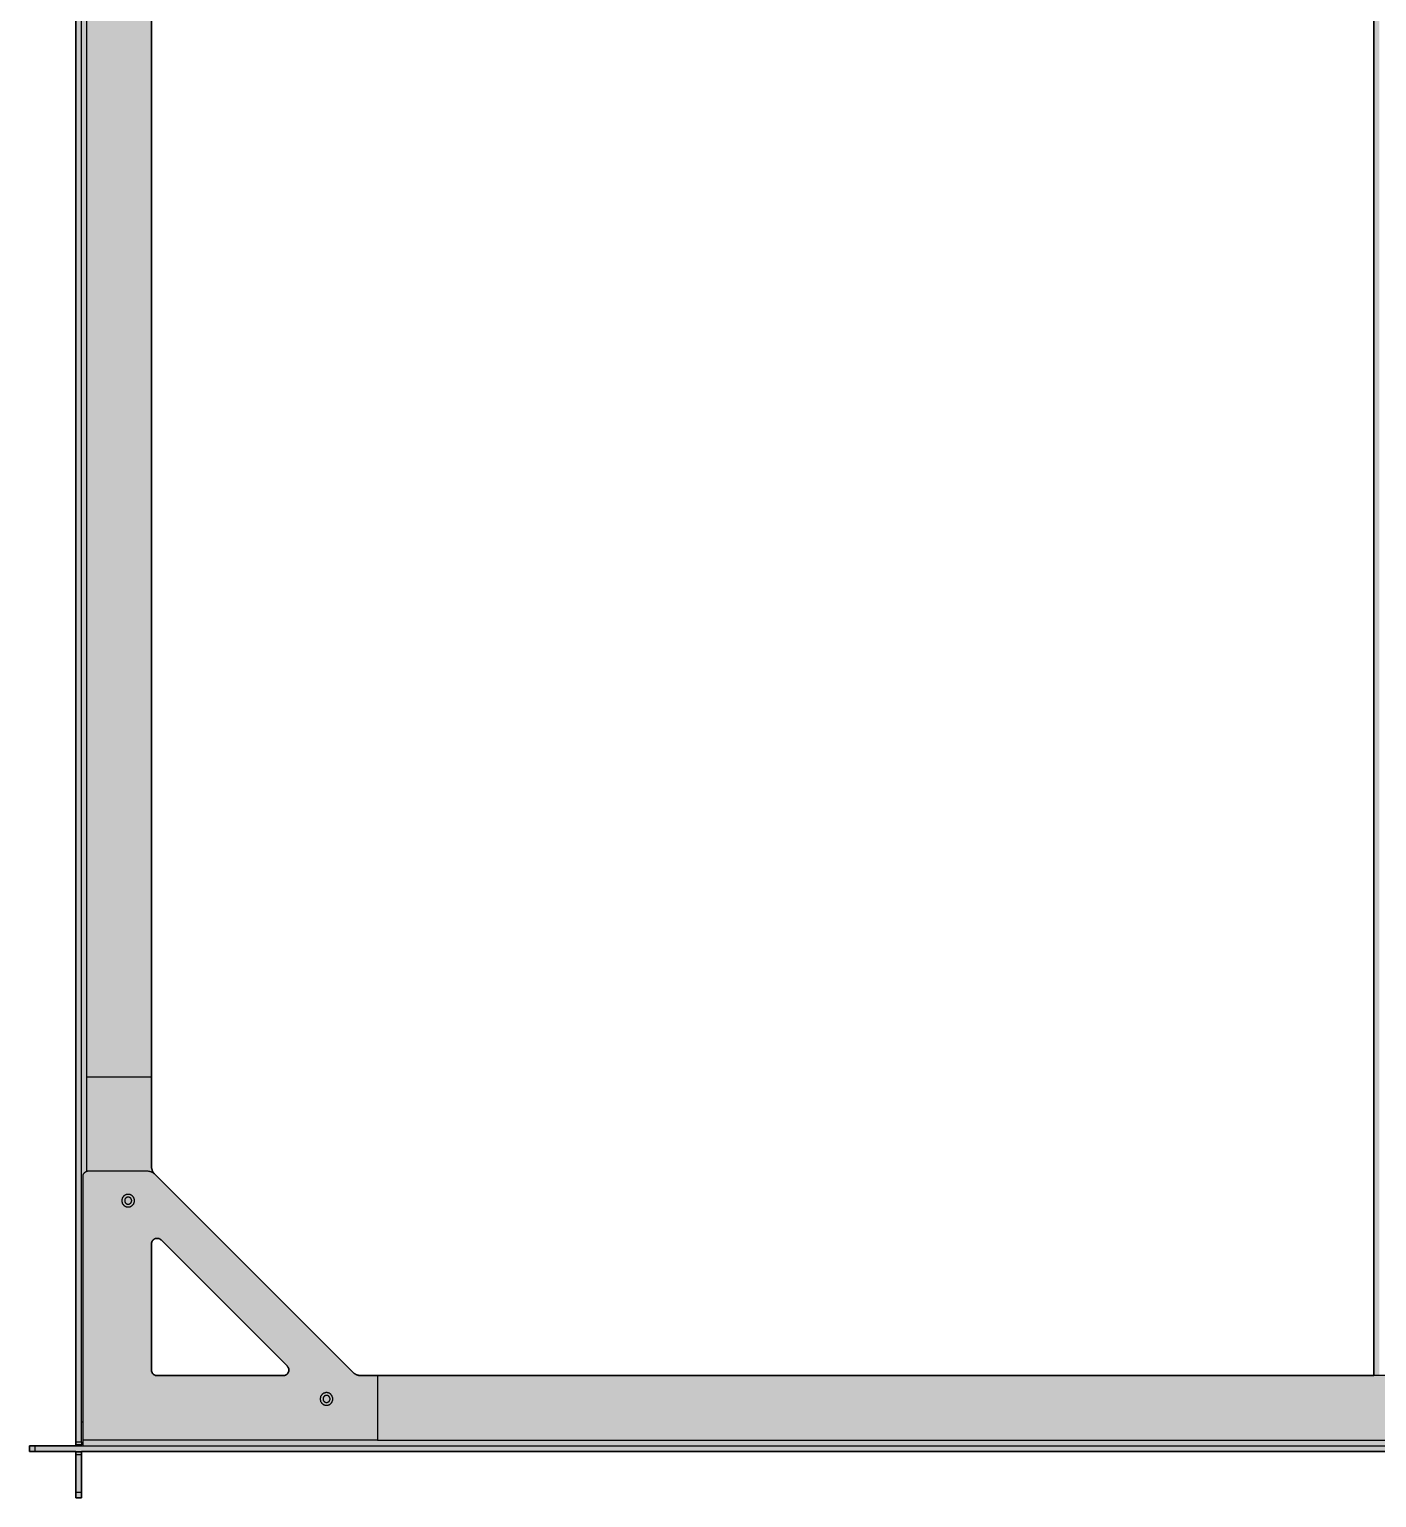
# Model space of a CAD drawing. Header units: millimetres. Extents: x 0 to 5353, y -1608 to 486.
# Drawn here: x 3442 to 4402, y -1608 to -561 of the extents above; entities that cross this region are included whole.
import ezdxf

# ---------------------------------------------------------------- set-up
doc = ezdxf.new("R2010")
doc.units = ezdxf.units.MM
doc.layers.add('Blocks', color=7, linetype='Continuous')
doc.layers.add('Blocks$Fill', color=7, linetype='Continuous', true_color=0xffffff)
doc.layers.add('Blocks$Inner', color=7, linetype='Continuous', lineweight=25, true_color=0x007f00)
doc.layers.add('Blocks$Outline', color=7, linetype='Continuous', lineweight=35, true_color=0xff3f3f)

# ---------------------------------------------------------------- blocks, each defined once
blk = doc.blocks.new('Connect bed 180x200 Top')
at = {"layer": 'Blocks$Fill'}
h = blk.add_hatch(color=256, dxfattribs=at)
h.paths.add_polyline_path([(367.2, -928), (367.2, -954.8), (367.2, -958.8), (363.2, -958.8), (363.2, -954.8), (363.2, -928), (363.2, -926), (363.2, -925.8), (334.2, -925.8), (330.2, -925.8), (330.2, -921.8), (334.2, -921.8), (363.2, -921.8), (363.2, -921.3), (363.2, -921.1), (363.2, -919.1), (363.2, 1095.5), (363.2, 1097.5), (363.2, 1097.7), (363.2, 1098.2), (334.2, 1098.2), (330.2, 1098.2), (330.2, 1102.2), (334, 1102.2), (334.2, 1102.2), (363.2, 1102.2), (363.2, 1102.4), (363.2, 1104.4), (363.2, 1131.2), (363.2, 1135.2), (367.2, 1135.2), (367.2, 1131.2), (367.2, 1104.4), (367.2, 1102.4), (367.2, 1102.2), (1938.1, 1102.2), (2204.6, 1102.2), (2204.6, 1102.4), (2204.6, 1104.4), (2204.6, 1131.2), (2204.6, 1135.2), (2208.6, 1135.2), (2208.6, 1131.2), (2208.6, 1104.4), (2208.6, 1102.4), (2208.6, 1102.2), (2237.6, 1102.2), (2241.6, 1102.2), (2241.6, 1098.2), (2237.6, 1098.2), (2208.6, 1098.2), (2208.6, 1097.7), (2208.6, 1097.5), (2208.6, 1095.5), (2208.6, -919.1), (2208.6, -921.1), (2208.6, -921.3), (2208.6, -921.8), (2237.6, -921.8), (2241.6, -921.8), (2241.6, -925.8), (2237.6, -925.8), (2208.6, -925.8), (2208.6, -926), (2208.6, -928), (2208.6, -954.8), (2208.6, -958.8), (2204.6, -958.8), (2204.6, -954.8), (2204.6, -928), (2204.6, -926), (2204.6, -925.8), (1938.1, -925.8), (367.2, -925.8), (367.2, -926)], flags=0)
h.paths.add_polyline_path([(417.2, 1044.4), (417.2, 1044.2), (417.2, 954.3), (417.2, 954.2), (417.2, 954), (417.2, 953.9), (417.2, 953.8), (417.3, 953.6), (417.3, 953.5), (417.3, 953.3), (417.3, 953.2), (417.4, 953.1), (417.4, 952.9), (417.5, 952.8), (417.5, 952.7), (417.6, 952.6), (417.7, 952.4), (417.7, 952.3), (417.8, 952.2), (417.9, 952.1), (417.9, 952), (418, 951.9), (418.1, 951.8), (418.2, 951.6), (418.3, 951.5), (418.4, 951.4), (418.5, 951.4), (418.6, 951.3), (418.7, 951.2), (418.8, 951.1), (418.9, 951), (419, 950.9), (419.2, 950.9), (419.3, 950.8), (419.4, 950.7), (419.5, 950.7), (419.7, 950.6), (419.8, 950.6), (419.9, 950.5), (420.1, 950.5), (420.2, 950.4), (420.3, 950.4), (420.5, 950.4), (420.6, 950.4), (420.7, 950.3), (420.9, 950.3), (421, 950.3), (421.1, 950.3), (421.3, 950.3), (421.4, 950.3), (421.6, 950.3), (421.7, 950.3), (421.8, 950.4), (422, 950.4), (422.1, 950.4), (422.2, 950.4), (422.4, 950.5), (422.5, 950.5), (422.6, 950.6), (422.8, 950.6), (422.9, 950.7), (423, 950.7), (423.1, 950.8), (423.3, 950.9), (423.4, 951), (423.5, 951), (423.6, 951.1), (423.7, 951.2), (423.8, 951.3), (423.9, 951.4), (424, 951.5), (513.9, 1041.4), (514, 1041.5), (514.1, 1041.6), (514.2, 1041.7), (514.3, 1041.8), (514.4, 1041.9), (514.5, 1042), (514.5, 1042.2), (514.6, 1042.3), (514.7, 1042.4), (514.7, 1042.5), (514.8, 1042.6), (514.8, 1042.8), (514.9, 1042.9), (514.9, 1043), (515, 1043.2), (515, 1043.3), (515, 1043.4), (515.1, 1043.6), (515.1, 1043.7), (515.1, 1043.9), (515.1, 1044), (515.1, 1044.1), (515.1, 1044.3), (515.1, 1044.4), (515.1, 1044.5), (515.1, 1044.7), (515.1, 1044.8), (515, 1045), (515, 1045.1), (515, 1045.2), (514.9, 1045.4), (514.9, 1045.5), (514.9, 1045.6), (514.8, 1045.8), (514.7, 1045.9), (514.7, 1046), (514.6, 1046.1), (514.6, 1046.2), (514.5, 1046.4), (514.4, 1046.5), (514.3, 1046.6), (514.2, 1046.7), (514.2, 1046.8), (514.1, 1046.9), (514, 1047), (513.9, 1047.1), (513.8, 1047.2), (513.7, 1047.3), (513.6, 1047.4), (513.4, 1047.5), (513.3, 1047.5), (513.2, 1047.6), (513.1, 1047.7), (513, 1047.8), (512.9, 1047.8), (512.7, 1047.9), (512.6, 1047.9), (512.5, 1048), (512.3, 1048), (512.2, 1048.1), (512.1, 1048.1), (511.9, 1048.1), (511.8, 1048.2), (511.7, 1048.2), (511.5, 1048.2), (511.4, 1048.2), (511.2, 1048.2), (511.1, 1048.2), (421.2, 1048.2), (421.1, 1048.2), (420.9, 1048.2), (420.8, 1048.2), (420.6, 1048.2), (420.5, 1048.2), (420.4, 1048.1), (420.2, 1048.1), (420.1, 1048.1), (420, 1048), (419.9, 1048), (419.7, 1047.9), (419.6, 1047.9), (419.5, 1047.8), (419.4, 1047.8), (419.2, 1047.7), (419.1, 1047.6), (419, 1047.6), (418.9, 1047.5), (418.8, 1047.4), (418.7, 1047.3), (418.6, 1047.2), (418.5, 1047.1), (418.4, 1047.1), (418.3, 1047), (418.2, 1046.9), (418.1, 1046.7), (418, 1046.6), (417.9, 1046.5), (417.8, 1046.4), (417.8, 1046.3), (417.7, 1046.2), (417.6, 1046.1), (417.6, 1045.9), (417.5, 1045.8), (417.5, 1045.7), (417.4, 1045.6), (417.4, 1045.4), (417.3, 1045.3), (417.3, 1045.2), (417.3, 1045), (417.3, 1044.9), (417.2, 1044.8), (417.2, 1044.6), (417.2, 1044.5)], flags=0)
h.paths.add_polyline_path([(2060.7, 1048.2), (2060.5, 1048.2), (2060.4, 1048.2), (2060.3, 1048.2), (2060.1, 1048.2), (2060, 1048.2), (2059.9, 1048.1), (2059.7, 1048.1), (2059.6, 1048.1), (2059.5, 1048), (2059.3, 1048), (2059.2, 1047.9), (2059.1, 1047.9), (2058.9, 1047.8), (2058.8, 1047.8), (2058.7, 1047.7), (2058.6, 1047.6), (2058.5, 1047.5), (2058.4, 1047.5), (2058.2, 1047.4), (2058.1, 1047.3), (2058, 1047.2), (2057.9, 1047.1), (2057.8, 1047), (2057.7, 1046.9), (2057.6, 1046.8), (2057.6, 1046.7), (2057.5, 1046.6), (2057.4, 1046.5), (2057.3, 1046.4), (2057.2, 1046.2), (2057.2, 1046.1), (2057.1, 1046), (2057, 1045.9), (2057, 1045.8), (2056.9, 1045.6), (2056.9, 1045.5), (2056.9, 1045.4), (2056.8, 1045.2), (2056.8, 1045.1), (2056.8, 1045), (2056.7, 1044.8), (2056.7, 1044.7), (2056.7, 1044.5), (2056.7, 1044.4), (2056.7, 1044.3), (2056.7, 1044.1), (2056.7, 1044), (2056.7, 1043.9), (2056.7, 1043.7), (2056.7, 1043.6), (2056.8, 1043.4), (2056.8, 1043.3), (2056.8, 1043.2), (2056.9, 1043), (2056.9, 1042.9), (2057, 1042.8), (2057, 1042.6), (2057.1, 1042.5), (2057.1, 1042.4), (2057.2, 1042.3), (2057.3, 1042.2), (2057.3, 1042), (2057.4, 1041.9), (2057.5, 1041.8), (2057.6, 1041.7), (2057.7, 1041.6), (2057.8, 1041.5), (2057.9, 1041.4), (2147.8, 951.5), (2147.9, 951.4), (2148, 951.3), (2148.1, 951.2), (2148.2, 951.1), (2148.3, 951), (2148.4, 951), (2148.5, 950.9), (2148.7, 950.8), (2148.8, 950.7), (2148.9, 950.7), (2149, 950.6), (2149.2, 950.6), (2149.3, 950.5), (2149.4, 950.5), (2149.6, 950.4), (2149.7, 950.4), (2149.8, 950.4), (2150, 950.4), (2150.1, 950.3), (2150.2, 950.3), (2150.4, 950.3), (2150.5, 950.3), (2150.7, 950.3), (2150.8, 950.3), (2150.9, 950.3), (2151.1, 950.3), (2151.2, 950.4), (2151.3, 950.4), (2151.5, 950.4), (2151.6, 950.4), (2151.7, 950.5), (2151.9, 950.5), (2152, 950.6), (2152.1, 950.6), (2152.3, 950.7), (2152.4, 950.7), (2152.5, 950.8), (2152.6, 950.9), (2152.7, 950.9), (2152.9, 951), (2153, 951.1), (2153.1, 951.2), (2153.2, 951.3), (2153.3, 951.4), (2153.4, 951.4), (2153.5, 951.5), (2153.6, 951.6), (2153.7, 951.8), (2153.8, 951.9), (2153.9, 952), (2153.9, 952.1), (2154, 952.2), (2154.1, 952.3), (2154.1, 952.4), (2154.2, 952.6), (2154.3, 952.7), (2154.3, 952.8), (2154.4, 952.9), (2154.4, 953.1), (2154.5, 953.2), (2154.5, 953.3), (2154.5, 953.5), (2154.5, 953.6), (2154.6, 953.8), (2154.6, 953.9), (2154.6, 954), (2154.6, 954.2), (2154.6, 954.3), (2154.6, 1044.2), (2154.6, 1044.4), (2154.6, 1044.5), (2154.6, 1044.6), (2154.6, 1044.8), (2154.5, 1044.9), (2154.5, 1045.1), (2154.5, 1045.2), (2154.4, 1045.3), (2154.4, 1045.5), (2154.4, 1045.6), (2154.3, 1045.7), (2154.3, 1045.9), (2154.2, 1046), (2154.1, 1046.1), (2154.1, 1046.2), (2154, 1046.3), (2153.9, 1046.5), (2153.8, 1046.6), (2153.8, 1046.7), (2153.7, 1046.8), (2153.6, 1046.9), (2153.5, 1047), (2153.4, 1047.1), (2153.3, 1047.2), (2153.2, 1047.3), (2153.1, 1047.4), (2153, 1047.5), (2152.8, 1047.5), (2152.7, 1047.6), (2152.6, 1047.7), (2152.5, 1047.8), (2152.4, 1047.8), (2152.2, 1047.9), (2152.1, 1047.9), (2152, 1048), (2151.8, 1048), (2151.7, 1048.1), (2151.6, 1048.1), (2151.4, 1048.1), (2151.3, 1048.2), (2151.2, 1048.2), (2151, 1048.2), (2150.9, 1048.2), (2150.7, 1048.2), (2150.6, 1048.2)], flags=0)
h.paths.add_polyline_path([(2154.6, -867.9), (2154.6, -867.8), (2154.6, -777.9), (2154.6, -777.7), (2154.6, -777.6), (2154.6, -777.4), (2154.6, -777.3), (2154.5, -777.2), (2154.5, -777), (2154.5, -776.9), (2154.5, -776.8), (2154.4, -776.6), (2154.4, -776.5), (2154.3, -776.4), (2154.3, -776.2), (2154.2, -776.1), (2154.1, -776), (2154.1, -775.9), (2154, -775.8), (2153.9, -775.6), (2153.9, -775.5), (2153.8, -775.4), (2153.7, -775.3), (2153.6, -775.2), (2153.5, -775.1), (2153.4, -775), (2153.3, -774.9), (2153.2, -774.8), (2153.1, -774.7), (2153, -774.6), (2152.9, -774.6), (2152.7, -774.5), (2152.6, -774.4), (2152.5, -774.3), (2152.4, -774.3), (2152.3, -774.2), (2152.1, -774.2), (2152, -774.1), (2151.9, -774.1), (2151.7, -774), (2151.6, -774), (2151.5, -774), (2151.3, -773.9), (2151.2, -773.9), (2151.1, -773.9), (2150.9, -773.9), (2150.8, -773.9), (2150.7, -773.9), (2150.5, -773.9), (2150.4, -773.9), (2150.2, -773.9), (2150.1, -773.9), (2150, -773.9), (2149.8, -773.9), (2149.7, -774), (2149.6, -774), (2149.4, -774), (2149.3, -774.1), (2149.2, -774.1), (2149, -774.2), (2148.9, -774.2), (2148.8, -774.3), (2148.7, -774.4), (2148.5, -774.4), (2148.4, -774.5), (2148.3, -774.6), (2148.2, -774.7), (2148.1, -774.8), (2148, -774.8), (2147.9, -774.9), (2147.8, -775), (2057.9, -864.9), (2057.8, -865), (2057.7, -865.2), (2057.6, -865.3), (2057.5, -865.4), (2057.4, -865.5), (2057.3, -865.6), (2057.3, -865.7), (2057.2, -865.8), (2057.1, -866), (2057.1, -866.1), (2057, -866.2), (2057, -866.3), (2056.9, -866.5), (2056.9, -866.6), (2056.8, -866.7), (2056.8, -866.9), (2056.8, -867), (2056.7, -867.1), (2056.7, -867.3), (2056.7, -867.4), (2056.7, -867.5), (2056.7, -867.7), (2056.7, -867.8), (2056.7, -868), (2056.7, -868.1), (2056.7, -868.2), (2056.7, -868.4), (2056.8, -868.5), (2056.8, -868.6), (2056.8, -868.8), (2056.9, -868.9), (2056.9, -869), (2056.9, -869.2), (2057, -869.3), (2057, -869.4), (2057.1, -869.6), (2057.2, -869.7), (2057.2, -869.8), (2057.3, -869.9), (2057.4, -870), (2057.5, -870.2), (2057.6, -870.3), (2057.6, -870.4), (2057.7, -870.5), (2057.8, -870.6), (2057.9, -870.7), (2058, -870.8), (2058.1, -870.9), (2058.2, -870.9), (2058.4, -871), (2058.5, -871.1), (2058.6, -871.2), (2058.7, -871.2), (2058.8, -871.3), (2058.9, -871.4), (2059.1, -871.4), (2059.2, -871.5), (2059.3, -871.5), (2059.5, -871.6), (2059.6, -871.6), (2059.7, -871.7), (2059.9, -871.7), (2060, -871.7), (2060.1, -871.7), (2060.3, -871.8), (2060.4, -871.8), (2060.5, -871.8), (2060.7, -871.8), (2150.6, -871.8), (2150.7, -871.8), (2150.9, -871.8), (2151, -871.8), (2151.2, -871.7), (2151.3, -871.7), (2151.4, -871.7), (2151.6, -871.7), (2151.7, -871.6), (2151.8, -871.6), (2152, -871.5), (2152.1, -871.5), (2152.2, -871.4), (2152.4, -871.4), (2152.5, -871.3), (2152.6, -871.2), (2152.7, -871.2), (2152.8, -871.1), (2153, -871), (2153.1, -870.9), (2153.2, -870.8), (2153.3, -870.7), (2153.4, -870.7), (2153.5, -870.6), (2153.6, -870.5), (2153.7, -870.3), (2153.8, -870.2), (2153.8, -870.1), (2153.9, -870), (2154, -869.9), (2154.1, -869.8), (2154.1, -869.7), (2154.2, -869.5), (2154.3, -869.4), (2154.3, -869.3), (2154.4, -869.1), (2154.4, -869), (2154.4, -868.9), (2154.5, -868.7), (2154.5, -868.6), (2154.5, -868.5), (2154.6, -868.3), (2154.6, -868.2), (2154.6, -868.1)], flags=0)
h.paths.add_polyline_path([(1296.6, -871.8), (1296.6, 1048.2), (1292.6, 1048.2), (1292.6, -871.8)], flags=0)
h.paths.add_polyline_path([(511.1, -871.8), (511.2, -871.8), (511.4, -871.8), (511.5, -871.8), (511.7, -871.7), (511.8, -871.7), (511.9, -871.7), (512.1, -871.7), (512.2, -871.6), (512.3, -871.6), (512.5, -871.5), (512.6, -871.5), (512.7, -871.4), (512.9, -871.4), (513, -871.3), (513.1, -871.2), (513.2, -871.2), (513.3, -871.1), (513.4, -871), (513.6, -870.9), (513.7, -870.9), (513.8, -870.8), (513.9, -870.7), (514, -870.6), (514.1, -870.5), (514.2, -870.4), (514.2, -870.3), (514.3, -870.2), (514.4, -870), (514.5, -869.9), (514.6, -869.8), (514.6, -869.7), (514.7, -869.6), (514.7, -869.4), (514.8, -869.3), (514.9, -869.2), (514.9, -869), (514.9, -868.9), (515, -868.8), (515, -868.6), (515, -868.5), (515.1, -868.4), (515.1, -868.2), (515.1, -868.1), (515.1, -868), (515.1, -867.8), (515.1, -867.7), (515.1, -867.5), (515.1, -867.4), (515.1, -867.3), (515.1, -867.1), (515, -867), (515, -866.9), (515, -866.7), (514.9, -866.6), (514.9, -866.5), (514.8, -866.3), (514.8, -866.2), (514.7, -866.1), (514.7, -866), (514.6, -865.8), (514.5, -865.7), (514.5, -865.6), (514.4, -865.5), (514.3, -865.4), (514.2, -865.3), (514.1, -865.2), (514, -865), (513.9, -864.9), (424, -775), (423.9, -774.9), (423.8, -774.8), (423.7, -774.8), (423.6, -774.7), (423.5, -774.6), (423.4, -774.5), (423.3, -774.4), (423.1, -774.4), (423, -774.3), (422.9, -774.2), (422.8, -774.2), (422.6, -774.1), (422.5, -774.1), (422.4, -774), (422.2, -774), (422.1, -774), (422, -773.9), (421.8, -773.9), (421.7, -773.9), (421.6, -773.9), (421.4, -773.9), (421.3, -773.9), (421.1, -773.9), (421, -773.9), (420.9, -773.9), (420.7, -773.9), (420.6, -773.9), (420.5, -773.9), (420.3, -774), (420.2, -774), (420.1, -774), (419.9, -774.1), (419.8, -774.1), (419.7, -774.2), (419.5, -774.2), (419.4, -774.3), (419.3, -774.3), (419.2, -774.4), (419, -774.5), (418.9, -774.6), (418.8, -774.6), (418.7, -774.7), (418.6, -774.8), (418.5, -774.9), (418.4, -775), (418.3, -775.1), (418.2, -775.2), (418.1, -775.3), (418, -775.4), (417.9, -775.5), (417.9, -775.6), (417.8, -775.8), (417.7, -775.9), (417.7, -776), (417.6, -776.1), (417.5, -776.2), (417.5, -776.4), (417.4, -776.5), (417.4, -776.6), (417.3, -776.8), (417.3, -776.9), (417.3, -777), (417.3, -777.2), (417.2, -777.3), (417.2, -777.4), (417.2, -777.6), (417.2, -777.7), (417.2, -777.9), (417.2, -867.8), (417.2, -867.9), (417.2, -868), (417.2, -868.2), (417.2, -868.3), (417.3, -868.5), (417.3, -868.6), (417.3, -868.7), (417.3, -868.9), (417.4, -869), (417.4, -869.1), (417.5, -869.2), (417.5, -869.4), (417.6, -869.5), (417.6, -869.6), (417.7, -869.7), (417.8, -869.9), (417.8, -870), (417.9, -870.1), (418, -870.2), (418.1, -870.3), (418.2, -870.4), (418.3, -870.5), (418.4, -870.6), (418.5, -870.7), (418.6, -870.8), (418.7, -870.9), (418.8, -871), (418.9, -871), (419, -871.1), (419.1, -871.2), (419.2, -871.3), (419.4, -871.3), (419.5, -871.4), (419.6, -871.4), (419.7, -871.5), (419.9, -871.5), (420, -871.6), (420.1, -871.6), (420.2, -871.7), (420.4, -871.7), (420.5, -871.7), (420.6, -871.7), (420.8, -871.8), (420.9, -871.8), (421.1, -871.8), (421.2, -871.8)], flags=0)
h.paths.add_polyline_path([(1300.6, -871.8), (1938.1, -871.8), (1993.6, -871.8), (2005.3, -871.8), (2005.6, -871.8), (2005.8, -871.8), (2006.1, -871.7), (2006.4, -871.7), (2006.6, -871.7), (2006.9, -871.6), (2007.2, -871.5), (2007.4, -871.5), (2007.7, -871.4), (2008, -871.3), (2008.2, -871.2), (2008.5, -871.1), (2008.7, -871), (2009, -870.9), (2009.2, -870.7), (2009.4, -870.6), (2009.7, -870.5), (2009.9, -870.3), (2010.1, -870.2), (2010.3, -870), (2010.5, -869.8), (2010.8, -869.6), (2010.9, -869.4), (2152.3, -728.1), (2152.5, -727.9), (2152.6, -727.7), (2152.8, -727.5), (2153, -727.3), (2153.1, -727.1), (2153.3, -726.9), (2153.4, -726.6), (2153.6, -726.4), (2153.7, -726.1), (2153.8, -725.9), (2153.9, -725.7), (2154, -725.4), (2154.1, -725.1), (2154.2, -724.9), (2154.3, -724.6), (2154.4, -724.4), (2154.4, -724.1), (2154.5, -723.8), (2154.5, -723.6), (2154.6, -723.3), (2154.6, -723), (2154.6, -722.7), (2154.6, -722.5), (2154.6, -658.8), (2154.6, 835.2), (2154.6, 898.9), (2154.6, 899.2), (2154.6, 899.5), (2154.6, 899.7), (2154.5, 900), (2154.5, 900.3), (2154.4, 900.5), (2154.4, 900.8), (2154.3, 901.1), (2154.2, 901.3), (2154.1, 901.6), (2154, 901.8), (2153.9, 902.1), (2153.8, 902.3), (2153.7, 902.6), (2153.6, 902.8), (2153.4, 903.1), (2153.3, 903.3), (2153.1, 903.5), (2153, 903.7), (2152.8, 904), (2152.6, 904.2), (2152.5, 904.4), (2152.3, 904.6), (2010.9, 1045.9), (2010.8, 1046.1), (2010.5, 1046.3), (2010.3, 1046.4), (2010.1, 1046.6), (2009.9, 1046.8), (2009.7, 1046.9), (2009.4, 1047.1), (2009.2, 1047.2), (2009, 1047.3), (2008.7, 1047.4), (2008.5, 1047.6), (2008.2, 1047.7), (2008, 1047.8), (2007.7, 1047.8), (2007.4, 1047.9), (2007.2, 1048), (2006.9, 1048.1), (2006.6, 1048.1), (2006.4, 1048.1), (2006.1, 1048.2), (2005.8, 1048.2), (2005.6, 1048.2), (2005.3, 1048.2), (1993.6, 1048.2), (1938.1, 1048.2), (1300.6, 1048.2)], flags=0)
h.paths.add_polyline_path([(578.2, -871.8), (1288.6, -871.8), (1288.6, 1048.2), (578.2, 1048.2), (566.5, 1048.2), (566.2, 1048.2), (566, 1048.2), (565.7, 1048.2), (565.4, 1048.1), (565.1, 1048.1), (564.9, 1048.1), (564.6, 1048), (564.3, 1047.9), (564.1, 1047.8), (563.8, 1047.8), (563.6, 1047.7), (563.3, 1047.6), (563.1, 1047.4), (562.8, 1047.3), (562.6, 1047.2), (562.3, 1047.1), (562.1, 1046.9), (561.9, 1046.8), (561.7, 1046.6), (561.5, 1046.4), (561.2, 1046.3), (561, 1046.1), (560.8, 1045.9), (419.6, 904.6), (419.4, 904.4), (419.2, 904.2), (419, 904), (418.8, 903.7), (418.7, 903.5), (418.5, 903.3), (418.4, 903.1), (418.2, 902.8), (418.1, 902.6), (418, 902.3), (417.9, 902.1), (417.8, 901.8), (417.7, 901.6), (417.6, 901.3), (417.5, 901.1), (417.4, 900.8), (417.4, 900.5), (417.3, 900.3), (417.3, 900), (417.3, 899.7), (417.2, 899.5), (417.2, 899.2), (417.2, 898.9), (417.2, 835.2), (417.2, -658.8), (417.2, -722.5), (417.2, -722.7), (417.2, -723), (417.3, -723.3), (417.3, -723.6), (417.3, -723.8), (417.4, -724.1), (417.4, -724.4), (417.5, -724.6), (417.6, -724.9), (417.7, -725.1), (417.8, -725.4), (417.9, -725.7), (418, -725.9), (418.1, -726.1), (418.2, -726.4), (418.4, -726.6), (418.5, -726.9), (418.7, -727.1), (418.8, -727.3), (419, -727.5), (419.2, -727.7), (419.4, -727.9), (419.6, -728.1), (560.8, -869.4), (561, -869.6), (561.2, -869.8), (561.5, -870), (561.7, -870.2), (561.9, -870.3), (562.1, -870.5), (562.3, -870.6), (562.6, -870.7), (562.8, -870.9), (563.1, -871), (563.3, -871.1), (563.6, -871.2), (563.8, -871.3), (564.1, -871.4), (564.3, -871.5), (564.6, -871.5), (564.9, -871.6), (565.1, -871.7), (565.4, -871.7), (565.7, -871.7), (566, -871.8), (566.2, -871.8), (566.5, -871.8)], flags=0)
at = {"layer": 'Blocks$Inner'}
for p, q in [((1288.6, 1048.2), (1288.6, -871.8)), ((371.2, -726), (371.2, 902.4)), ((1938.1, -871.8), (578.2, -871.8)), ((367.2, -904.8), (368.4, -904.8)), ((363.2, -921.3), (363.2, -921.8)), ((367.2, -921.8), (367.2, -921.3)), ((368.4, -921.8), (368.4, -917.8)), ((578.2, -917.8), (1938.1, -917.8)), ((334.2, -921.8), (1938.1, -921.8)), ((334.2, -925.8), (1938.1, -925.8))]:
    blk.add_line(p, q, dxfattribs=at)
for points in [[(363.2, 1097.7), (363.2, 1097.5), (363.2, 1095.5), (363.2, -919.1), (363.2, -921.1)], [(363.2, -919.1), (367.2, -919.1), (367.2, 1095.5)], [(417.2, 835.2), (417.2, -658.8)], [(371.2, -658.8), (417.2, -658.8), (417.2, -722.5), (417.2, -722.7), (417.2, -723), (417.3, -723.3), (417.3, -723.6), (417.3, -723.8), (417.4, -724.1), (417.4, -724.4), (417.5, -724.6), (417.6, -724.9), (417.7, -725.1), (417.8, -725.4), (417.9, -725.7), (418, -725.9), (418.1, -726.1), (418.2, -726.4), (418.4, -726.6), (418.5, -726.9), (418.7, -727.1), (418.8, -727.3), (419, -727.5), (419.2, -727.7), (419.4, -727.9), (419.6, -728.1)], [(420.9, -773.9), (420.8, -773.9), (420.6, -773.9), (420.5, -773.9), (420.4, -774), (420.2, -774), (420.1, -774), (420, -774.1), (419.8, -774.1), (419.7, -774.2), (419.6, -774.2), (419.5, -774.3), (419.3, -774.3), (419.2, -774.4), (419.1, -774.5), (419, -774.6), (418.9, -774.6), (418.7, -774.7), (418.6, -774.8), (418.5, -774.9), (418.4, -775), (418.3, -775.1), (418.2, -775.2), (418.2, -775.3), (418.1, -775.4), (418, -775.5), (417.9, -775.6), (417.8, -775.7), (417.8, -775.9), (417.7, -776), (417.6, -776.1), (417.6, -776.2), (417.5, -776.4), (417.5, -776.5), (417.4, -776.6), (417.4, -776.8), (417.3, -776.9), (417.3, -777), (417.3, -777.2), (417.3, -777.3), (417.2, -777.4), (417.2, -777.6), (417.2, -777.7), (417.2, -777.9), (417.2, -867.8), (417.2, -867.9), (417.2, -868.1), (417.2, -868.2), (417.3, -868.3), (417.3, -868.5), (417.3, -868.6), (417.3, -868.7), (417.4, -868.9), (417.4, -869), (417.5, -869.1), (417.5, -869.3), (417.6, -869.4), (417.6, -869.5), (417.7, -869.6), (417.7, -869.8), (417.8, -869.9), (417.9, -870), (418, -870.1), (418, -870.2), (418.1, -870.3), (418.2, -870.4), (418.3, -870.5), (418.4, -870.6), (418.5, -870.7), (418.6, -870.8), (418.7, -870.9), (418.8, -871), (418.9, -871.1), (419.1, -871.1), (419.2, -871.2), (419.3, -871.3), (419.4, -871.3), (419.5, -871.4), (419.7, -871.5), (419.8, -871.5), (419.9, -871.6), (420.1, -871.6), (420.2, -871.6), (420.3, -871.7), (420.5, -871.7), (420.6, -871.7), (420.7, -871.7), (420.9, -871.8)], [(367.2, -919.1), (367.2, -921.1), (363.2, -921.1), (363.2, -921.3), (367.2, -921.3), (367.2, -921.1)], [(363.2, -925.8), (363.2, -926), (367.2, -926), (367.2, -925.8)], [(363.2, -926), (363.2, -928), (367.2, -928), (367.2, -926)], [(363.2, -954.8), (363.2, -958.8), (367.2, -958.8), (367.2, -954.8), (367.2, -928)], [(363.2, -928), (363.2, -954.8), (367.2, -954.8)]]:
    blk.add_lwpolyline(points, dxfattribs=at)
for points in [[(578.2, -917.8), (368.4, -917.8), (368.4, -729.8), (368.4, -729.6), (368.4, -729.5), (368.4, -729.4), (368.4, -729.2), (368.5, -729.1), (368.5, -729), (368.5, -728.8), (368.5, -728.7), (368.6, -728.6), (368.6, -728.4), (368.7, -728.3), (368.7, -728.2), (368.8, -728.1), (368.8, -727.9), (368.9, -727.8), (369, -727.7), (369, -727.6), (369.1, -727.5), (369.2, -727.4), (369.3, -727.3), (369.4, -727.1), (369.5, -727), (369.6, -726.9), (369.7, -726.9), (369.8, -726.8), (369.9, -726.7), (370, -726.6), (370.1, -726.5), (370.2, -726.4), (370.3, -726.4), (370.4, -726.3), (370.6, -726.2), (370.7, -726.2), (370.8, -726.1), (370.9, -726.1), (371.1, -726), (371.2, -726), (371.3, -725.9), (371.4, -725.9), (371.6, -725.9), (371.7, -725.8), (371.8, -725.8), (372, -725.8), (372.1, -725.8), (372.3, -725.8), (372.4, -725.8), (413.9, -725.8), (414.2, -725.8), (414.4, -725.8), (414.7, -725.8), (415, -725.9), (415.2, -725.9), (415.5, -725.9), (415.8, -726), (416, -726.1), (416.3, -726.2), (416.6, -726.2), (416.8, -726.3), (417.1, -726.4), (417.3, -726.6), (417.6, -726.7), (417.8, -726.8), (418, -726.9), (418.3, -727.1), (418.5, -727.2), (418.7, -727.4), (418.9, -727.6), (419.1, -727.7), (419.3, -727.9), (419.5, -728.1), (560.8, -869.4), (561, -869.6), (561.2, -869.8), (561.5, -870), (561.7, -870.2), (561.9, -870.3), (562.1, -870.5), (562.3, -870.6), (562.6, -870.7), (562.8, -870.9), (563.1, -871), (563.3, -871.1), (563.6, -871.2), (563.8, -871.3), (564.1, -871.4), (564.3, -871.5), (564.6, -871.5), (564.9, -871.6), (565.1, -871.7), (565.4, -871.7), (565.7, -871.7), (566, -871.8), (566.2, -871.8), (566.5, -871.8), (578.2, -871.8)], [(405, -746.8), (405, -746.7), (405, -746.5), (405, -746.4), (405, -746.2), (405, -746.1), (404.9, -745.9), (404.9, -745.8), (404.8, -745.6), (404.8, -745.5), (404.7, -745.3), (404.7, -745.2), (404.6, -745), (404.5, -744.9), (404.5, -744.8), (404.4, -744.6), (404.3, -744.5), (404.2, -744.4), (404.1, -744.3), (404, -744.1), (403.9, -744), (403.8, -743.9), (403.7, -743.8), (403.6, -743.7), (403.5, -743.6), (403.4, -743.5), (403.2, -743.4), (403.1, -743.3), (403, -743.2), (402.8, -743.1), (402.7, -743.1), (402.6, -743), (402.4, -742.9), (402.3, -742.8), (402.1, -742.8), (402, -742.7), (401.8, -742.7), (401.7, -742.6), (401.5, -742.6), (401.4, -742.6), (401.2, -742.6), (401.1, -742.5), (400.9, -742.5), (400.8, -742.5), (400.6, -742.5), (400.5, -742.5), (400.3, -742.5), (400.2, -742.5), (400, -742.5), (399.9, -742.6), (399.7, -742.6), (399.5, -742.6), (399.4, -742.6), (399.2, -742.7), (399.1, -742.7), (399, -742.8), (398.8, -742.8), (398.7, -742.9), (398.5, -743), (398.4, -743.1), (398.3, -743.1), (398.1, -743.2), (398, -743.3), (397.9, -743.4), (397.7, -743.5), (397.6, -743.6), (397.5, -743.7), (397.4, -743.8), (397.3, -743.9), (397.2, -744), (397.1, -744.1), (397, -744.3), (396.9, -744.4), (396.8, -744.5), (396.7, -744.6), (396.6, -744.8), (396.6, -744.9), (396.5, -745), (396.4, -745.2), (396.4, -745.3), (396.3, -745.5), (396.3, -745.6), (396.2, -745.8), (396.2, -745.9), (396.1, -746.1), (396.1, -746.2), (396.1, -746.4), (396.1, -746.5), (396.1, -746.7), (396.1, -746.8), (396, -747), (396.1, -747.2), (396.1, -747.3), (396.1, -747.5), (396.1, -747.6), (396.1, -747.8), (396.1, -747.9), (396.2, -748.1), (396.2, -748.2), (396.3, -748.4), (396.3, -748.5), (396.4, -748.7), (396.4, -748.8), (396.5, -749), (396.6, -749.1), (396.6, -749.2), (396.7, -749.4), (396.8, -749.5), (396.9, -749.6), (397, -749.7), (397.1, -749.9), (397.2, -750), (397.3, -750.1), (397.4, -750.2), (397.5, -750.3), (397.6, -750.4), (397.7, -750.5), (397.9, -750.6), (398, -750.7), (398.1, -750.8), (398.3, -750.9), (398.4, -750.9), (398.5, -751), (398.7, -751.1), (398.8, -751.1), (399, -751.2), (399.1, -751.3), (399.2, -751.3), (399.4, -751.3), (399.5, -751.4), (399.7, -751.4), (399.9, -751.4), (400, -751.5), (400.2, -751.5), (400.3, -751.5), (400.5, -751.5), (400.6, -751.5), (400.8, -751.5), (400.9, -751.5), (401.1, -751.5), (401.2, -751.4), (401.4, -751.4), (401.5, -751.4), (401.7, -751.3), (401.8, -751.3), (402, -751.3), (402.1, -751.2), (402.3, -751.1), (402.4, -751.1), (402.6, -751), (402.7, -750.9), (402.8, -750.9), (403, -750.8), (403.1, -750.7), (403.2, -750.6), (403.4, -750.5), (403.5, -750.4), (403.6, -750.3), (403.7, -750.2), (403.8, -750.1), (403.9, -750), (404, -749.9), (404.1, -749.7), (404.2, -749.6), (404.3, -749.5), (404.4, -749.4), (404.5, -749.2), (404.5, -749.1), (404.6, -749), (404.7, -748.8), (404.7, -748.7), (404.8, -748.5), (404.8, -748.4), (404.9, -748.2), (404.9, -748.1), (405, -747.9), (405, -747.8), (405, -747.6), (405, -747.5), (405, -747.3), (405, -747.2), (405, -747)], [(400.7, -749.5), (400.7, -749.5), (400.8, -749.5), (400.9, -749.5), (401, -749.5), (401.1, -749.4), (401.2, -749.4), (401.3, -749.4), (401.3, -749.4), (401.4, -749.4), (401.5, -749.3), (401.6, -749.3), (401.7, -749.3), (401.7, -749.2), (401.8, -749.2), (401.9, -749.1), (402, -749.1), (402, -749), (402.1, -749), (402.2, -748.9), (402.2, -748.9), (402.3, -748.8), (402.4, -748.8), (402.4, -748.7), (402.5, -748.6), (402.5, -748.6), (402.6, -748.5), (402.6, -748.4), (402.7, -748.3), (402.7, -748.3), (402.8, -748.2), (402.8, -748.1), (402.8, -748), (402.9, -748), (402.9, -747.9), (402.9, -747.8), (403, -747.7), (403, -747.6), (403, -747.6), (403, -747.5), (403, -747.4), (403.1, -747.3), (403.1, -747.2), (403.1, -747.1), (403.1, -747), (403.1, -747), (403.1, -746.9), (403.1, -746.8), (403.1, -746.7), (403, -746.6), (403, -746.5), (403, -746.4), (403, -746.4), (403, -746.3), (402.9, -746.2), (402.9, -746.1), (402.9, -746), (402.8, -746), (402.8, -745.9), (402.8, -745.8), (402.7, -745.7), (402.7, -745.7), (402.6, -745.6), (402.6, -745.5), (402.5, -745.4), (402.5, -745.4), (402.4, -745.3), (402.4, -745.2), (402.3, -745.2), (402.2, -745.1), (402.2, -745.1), (402.1, -745), (402, -745), (402, -744.9), (401.9, -744.9), (401.8, -744.8), (401.7, -744.8), (401.7, -744.7), (401.6, -744.7), (401.5, -744.7), (401.4, -744.6), (401.3, -744.6), (401.3, -744.6), (401.2, -744.6), (401.1, -744.6), (401, -744.5), (400.9, -744.5), (400.8, -744.5), (400.7, -744.5), (400.7, -744.5), (400.6, -744.5), (400.5, -744.5), (400.4, -744.5), (400.3, -744.5), (400.2, -744.5), (400.1, -744.5), (400.1, -744.6), (400, -744.6), (399.9, -744.6), (399.8, -744.6), (399.7, -744.6), (399.6, -744.7), (399.6, -744.7), (399.5, -744.7), (399.4, -744.8), (399.3, -744.8), (399.3, -744.9), (399.2, -744.9), (399.1, -745), (399.1, -745), (399, -745.1), (398.9, -745.1), (398.9, -745.2), (398.8, -745.2), (398.7, -745.3), (398.7, -745.4), (398.6, -745.4), (398.6, -745.5), (398.5, -745.6), (398.5, -745.7), (398.4, -745.7), (398.4, -745.8), (398.3, -745.9), (398.3, -746), (398.3, -746), (398.2, -746.1), (398.2, -746.2), (398.2, -746.3), (398.2, -746.4), (398.1, -746.4), (398.1, -746.5), (398.1, -746.6), (398.1, -746.7), (398.1, -746.8), (398.1, -746.9), (398.1, -747), (398.1, -747), (398.1, -747.1), (398.1, -747.2), (398.1, -747.3), (398.1, -747.4), (398.1, -747.5), (398.1, -747.6), (398.2, -747.6), (398.2, -747.7), (398.2, -747.8), (398.2, -747.9), (398.3, -748), (398.3, -748), (398.3, -748.1), (398.4, -748.2), (398.4, -748.3), (398.5, -748.3), (398.5, -748.4), (398.6, -748.5), (398.6, -748.6), (398.7, -748.6), (398.7, -748.7), (398.8, -748.8), (398.9, -748.8), (398.9, -748.9), (399, -748.9), (399.1, -749), (399.1, -749), (399.2, -749.1), (399.3, -749.1), (399.3, -749.2), (399.4, -749.2), (399.5, -749.3), (399.6, -749.3), (399.6, -749.3), (399.7, -749.4), (399.8, -749.4), (399.9, -749.4), (400, -749.4), (400.1, -749.4), (400.1, -749.5), (400.2, -749.5), (400.3, -749.5), (400.4, -749.5), (400.5, -749.5), (400.6, -749.5)], [(511.1, -871.8), (511.2, -871.8), (511.4, -871.8), (511.5, -871.8), (511.7, -871.7), (511.8, -871.7), (511.9, -871.7), (512.1, -871.7), (512.2, -871.6), (512.3, -871.6), (512.5, -871.5), (512.6, -871.5), (512.7, -871.4), (512.9, -871.4), (513, -871.3), (513.1, -871.2), (513.2, -871.2), (513.3, -871.1), (513.4, -871), (513.6, -870.9), (513.7, -870.9), (513.8, -870.8), (513.9, -870.7), (514, -870.6), (514.1, -870.5), (514.2, -870.4), (514.2, -870.3), (514.3, -870.2), (514.4, -870), (514.5, -869.9), (514.6, -869.8), (514.6, -869.7), (514.7, -869.6), (514.7, -869.4), (514.8, -869.3), (514.9, -869.2), (514.9, -869), (514.9, -868.9), (515, -868.8), (515, -868.6), (515, -868.5), (515.1, -868.4), (515.1, -868.2), (515.1, -868.1), (515.1, -868), (515.1, -867.8), (515.1, -867.7), (515.1, -867.5), (515.1, -867.4), (515.1, -867.3), (515.1, -867.1), (515, -867), (515, -866.9), (515, -866.7), (514.9, -866.6), (514.9, -866.5), (514.8, -866.3), (514.8, -866.2), (514.7, -866.1), (514.7, -866), (514.6, -865.8), (514.5, -865.7), (514.5, -865.6), (514.4, -865.5), (514.3, -865.4), (514.2, -865.3), (514.1, -865.2), (514, -865), (513.9, -864.9), (424, -775), (423.9, -774.9), (423.8, -774.8), (423.7, -774.8), (423.6, -774.7), (423.5, -774.6), (423.4, -774.5), (423.3, -774.4), (423.1, -774.4), (423, -774.3), (422.9, -774.2), (422.8, -774.2), (422.6, -774.1), (422.5, -774.1), (422.4, -774), (422.2, -774), (422.1, -774), (422, -773.9), (421.8, -773.9), (421.7, -773.9), (421.6, -773.9), (421.4, -773.9), (421.3, -773.9), (421.1, -773.9), (421, -773.9), (420.9, -773.9), (420.7, -773.9), (420.6, -773.9), (420.5, -773.9), (420.3, -774), (420.2, -774), (420.1, -774), (419.9, -774.1), (419.8, -774.1), (419.7, -774.2), (419.5, -774.2), (419.4, -774.3), (419.3, -774.3), (419.2, -774.4), (419, -774.5), (418.9, -774.6), (418.8, -774.6), (418.7, -774.7), (418.6, -774.8), (418.5, -774.9), (418.4, -775), (418.3, -775.1), (418.2, -775.2), (418.1, -775.3), (418, -775.4), (417.9, -775.5), (417.9, -775.6), (417.8, -775.8), (417.7, -775.9), (417.7, -776), (417.6, -776.1), (417.5, -776.2), (417.5, -776.4), (417.4, -776.5), (417.4, -776.6), (417.3, -776.8), (417.3, -776.9), (417.3, -777), (417.3, -777.2), (417.2, -777.3), (417.2, -777.4), (417.2, -777.6), (417.2, -777.7), (417.2, -777.9), (417.2, -867.8), (417.2, -867.9), (417.2, -868), (417.2, -868.2), (417.2, -868.3), (417.3, -868.5), (417.3, -868.6), (417.3, -868.7), (417.3, -868.9), (417.4, -869), (417.4, -869.1), (417.5, -869.2), (417.5, -869.4), (417.6, -869.5), (417.6, -869.6), (417.7, -869.7), (417.8, -869.9), (417.8, -870), (417.9, -870.1), (418, -870.2), (418.1, -870.3), (418.2, -870.4), (418.3, -870.5), (418.4, -870.6), (418.5, -870.7), (418.6, -870.8), (418.7, -870.9), (418.8, -871), (418.9, -871), (419, -871.1), (419.1, -871.2), (419.2, -871.3), (419.4, -871.3), (419.5, -871.4), (419.6, -871.4), (419.7, -871.5), (419.9, -871.5), (420, -871.6), (420.1, -871.6), (420.2, -871.7), (420.4, -871.7), (420.5, -871.7), (420.6, -871.7), (420.8, -871.8), (420.9, -871.8), (421.1, -871.8), (421.2, -871.8)], [(546.5, -888.3), (546.5, -888.1), (546.4, -888), (546.4, -887.8), (546.4, -887.6), (546.4, -887.5), (546.3, -887.3), (546.3, -887.2), (546.3, -887), (546.2, -886.9), (546.1, -886.8), (546.1, -886.6), (546, -886.5), (546, -886.3), (545.9, -886.2), (545.8, -886.1), (545.7, -885.9), (545.6, -885.8), (545.5, -885.7), (545.4, -885.6), (545.3, -885.4), (545.2, -885.3), (545.1, -885.2), (545, -885.1), (544.9, -885), (544.8, -884.9), (544.7, -884.8), (544.5, -884.7), (544.4, -884.6), (544.3, -884.6), (544.1, -884.5), (544, -884.4), (543.9, -884.3), (543.7, -884.3), (543.6, -884.2), (543.4, -884.2), (543.3, -884.1), (543.1, -884.1), (543, -884), (542.8, -884), (542.7, -884), (542.5, -884), (542.4, -883.9), (542.2, -883.9), (542, -883.9), (541.9, -883.9), (541.7, -883.9), (541.6, -883.9), (541.4, -884), (541.3, -884), (541.1, -884), (541, -884), (540.8, -884.1), (540.7, -884.1), (540.5, -884.2), (540.4, -884.2), (540.2, -884.3), (540.1, -884.3), (539.9, -884.4), (539.8, -884.5), (539.7, -884.6), (539.5, -884.6), (539.4, -884.7), (539.3, -884.8), (539.2, -884.9), (539, -885), (538.9, -885.1), (538.8, -885.2), (538.7, -885.3), (538.6, -885.4), (538.5, -885.6), (538.4, -885.7), (538.3, -885.8), (538.2, -885.9), (538.1, -886.1), (538.1, -886.2), (538, -886.3), (537.9, -886.5), (537.8, -886.6), (537.8, -886.8), (537.7, -886.9), (537.7, -887), (537.6, -887.2), (537.6, -887.3), (537.6, -887.5), (537.5, -887.6), (537.5, -887.8), (537.5, -888), (537.5, -888.1), (537.5, -888.3), (537.5, -888.4), (537.5, -888.6), (537.5, -888.7), (537.5, -888.9), (537.5, -889), (537.5, -889.2), (537.6, -889.3), (537.6, -889.5), (537.6, -889.6), (537.7, -889.8), (537.7, -889.9), (537.8, -890.1), (537.8, -890.2), (537.9, -890.4), (538, -890.5), (538.1, -890.6), (538.1, -890.8), (538.2, -890.9), (538.3, -891), (538.4, -891.2), (538.5, -891.3), (538.6, -891.4), (538.7, -891.5), (538.8, -891.6), (538.9, -891.7), (539, -891.8), (539.2, -891.9), (539.3, -892), (539.4, -892.1), (539.5, -892.2), (539.7, -892.3), (539.8, -892.4), (539.9, -892.4), (540.1, -892.5), (540.2, -892.6), (540.4, -892.6), (540.5, -892.7), (540.7, -892.7), (540.8, -892.8), (541, -892.8), (541.1, -892.8), (541.3, -892.9), (541.4, -892.9), (541.6, -892.9), (541.7, -892.9), (541.9, -892.9), (542, -892.9), (542.2, -892.9), (542.4, -892.9), (542.5, -892.9), (542.7, -892.9), (542.8, -892.8), (543, -892.8), (543.1, -892.8), (543.3, -892.7), (543.4, -892.7), (543.6, -892.6), (543.7, -892.6), (543.9, -892.5), (544, -892.4), (544.1, -892.4), (544.3, -892.3), (544.4, -892.2), (544.5, -892.1), (544.7, -892), (544.8, -891.9), (544.9, -891.8), (545, -891.7), (545.1, -891.6), (545.2, -891.5), (545.3, -891.4), (545.4, -891.3), (545.5, -891.2), (545.6, -891), (545.7, -890.9), (545.8, -890.8), (545.9, -890.6), (546, -890.5), (546, -890.4), (546.1, -890.2), (546.1, -890.1), (546.2, -889.9), (546.3, -889.8), (546.3, -889.6), (546.3, -889.5), (546.4, -889.3), (546.4, -889.2), (546.4, -889), (546.4, -888.9), (546.5, -888.7), (546.5, -888.6), (546.5, -888.4)], [(542.1, -890.9), (542.2, -890.9), (542.3, -890.9), (542.3, -890.9), (542.4, -890.9), (542.5, -890.9), (542.6, -890.8), (542.7, -890.8), (542.8, -890.8), (542.8, -890.8), (542.9, -890.7), (543, -890.7), (543.1, -890.7), (543.2, -890.6), (543.2, -890.6), (543.3, -890.5), (543.4, -890.5), (543.5, -890.5), (543.5, -890.4), (543.6, -890.3), (543.7, -890.3), (543.7, -890.2), (543.8, -890.2), (543.8, -890.1), (543.9, -890), (544, -890), (544, -889.9), (544.1, -889.8), (544.1, -889.8), (544.1, -889.7), (544.2, -889.6), (544.2, -889.5), (544.3, -889.5), (544.3, -889.4), (544.3, -889.3), (544.4, -889.2), (544.4, -889.1), (544.4, -889.1), (544.4, -889), (544.5, -888.9), (544.5, -888.8), (544.5, -888.7), (544.5, -888.6), (544.5, -888.6), (544.5, -888.5), (544.5, -888.4), (544.5, -888.3), (544.5, -888.2), (544.5, -888.1), (544.5, -888), (544.5, -887.9), (544.4, -887.9), (544.4, -887.8), (544.4, -887.7), (544.4, -887.6), (544.3, -887.5), (544.3, -887.5), (544.3, -887.4), (544.2, -887.3), (544.2, -887.2), (544.1, -887.1), (544.1, -887.1), (544.1, -887), (544, -886.9), (544, -886.9), (543.9, -886.8), (543.8, -886.7), (543.8, -886.7), (543.7, -886.6), (543.7, -886.6), (543.6, -886.5), (543.5, -886.4), (543.5, -886.4), (543.4, -886.3), (543.3, -886.3), (543.2, -886.2), (543.2, -886.2), (543.1, -886.2), (543, -886.1), (542.9, -886.1), (542.8, -886.1), (542.8, -886), (542.7, -886), (542.6, -886), (542.5, -886), (542.4, -886), (542.3, -885.9), (542.3, -885.9), (542.2, -885.9), (542.1, -885.9), (542, -885.9), (541.9, -885.9), (541.8, -885.9), (541.7, -885.9), (541.7, -885.9), (541.6, -886), (541.5, -886), (541.4, -886), (541.3, -886), (541.2, -886), (541.2, -886.1), (541.1, -886.1), (541, -886.1), (540.9, -886.2), (540.8, -886.2), (540.8, -886.2), (540.7, -886.3), (540.6, -886.3), (540.5, -886.4), (540.5, -886.4), (540.4, -886.5), (540.3, -886.6), (540.3, -886.6), (540.2, -886.7), (540.2, -886.7), (540.1, -886.8), (540, -886.9), (540, -886.9), (539.9, -887), (539.9, -887.1), (539.8, -887.1), (539.8, -887.2), (539.8, -887.3), (539.7, -887.4), (539.7, -887.5), (539.7, -887.5), (539.6, -887.6), (539.6, -887.7), (539.6, -887.8), (539.6, -887.9), (539.5, -887.9), (539.5, -888), (539.5, -888.1), (539.5, -888.2), (539.5, -888.3), (539.5, -888.4), (539.5, -888.5), (539.5, -888.6), (539.5, -888.6), (539.5, -888.7), (539.5, -888.8), (539.5, -888.9), (539.6, -889), (539.6, -889.1), (539.6, -889.1), (539.6, -889.2), (539.7, -889.3), (539.7, -889.4), (539.7, -889.5), (539.8, -889.5), (539.8, -889.6), (539.8, -889.7), (539.9, -889.8), (539.9, -889.8), (540, -889.9), (540, -890), (540.1, -890), (540.2, -890.1), (540.2, -890.2), (540.3, -890.2), (540.3, -890.3), (540.4, -890.3), (540.5, -890.4), (540.5, -890.5), (540.6, -890.5), (540.7, -890.5), (540.8, -890.6), (540.8, -890.6), (540.9, -890.7), (541, -890.7), (541.1, -890.7), (541.2, -890.8), (541.2, -890.8), (541.3, -890.8), (541.4, -890.8), (541.5, -890.9), (541.6, -890.9), (541.7, -890.9), (541.7, -890.9), (541.8, -890.9), (541.9, -890.9), (542, -890.9)], [(334.2, -925.8), (334.2, -921.8), (330.2, -921.8), (330.2, -925.8)]]:
    blk.add_lwpolyline(points, close=True, dxfattribs=at)
at = {"layer": 'Blocks$Outline'}
for p, q in [((363.2, -919.1), (363.2, 1095.5)), ((1288.6, -871.8), (1288.6, 1048.2)), ((417.2, 835.2), (417.2, -658.8)), ((417.2, -658.8), (417.2, -722.5)), ((417.2, -722.5), (417.2, -722.7)), ((417.2, -722.7), (417.2, -723)), ((417.2, -723), (417.3, -723.3)), ((417.3, -723.3), (417.3, -723.6)), ((417.3, -723.6), (417.3, -723.8)), ((417.3, -723.8), (417.4, -724.1)), ((417.4, -724.1), (417.4, -724.4)), ((417.4, -724.4), (417.5, -724.6)), ((417.5, -724.6), (417.6, -724.9)), ((417.6, -724.9), (417.7, -725.1)), ((417.7, -725.1), (417.8, -725.4)), ((417.8, -725.4), (417.9, -725.7)), ((417.9, -725.7), (418, -725.9)), ((418, -725.9), (418.1, -726.1)), ((418.1, -726.1), (418.2, -726.4)), ((418.2, -726.4), (418.4, -726.6)), ((418.4, -726.6), (418.5, -726.9)), ((418.5, -726.9), (418.7, -727.1)), ((418.7, -727.1), (418.8, -727.3)), ((418.8, -727.3), (419, -727.5)), ((419, -727.5), (419.2, -727.7)), ((419.2, -727.7), (419.4, -727.9)), ((419.4, -727.9), (419.6, -728.1)), ((419.6, -728.1), (560.8, -869.4)), ((560.8, -869.4), (561, -869.6)), ((561, -869.6), (561.2, -869.8)), ((561.2, -869.8), (561.5, -870)), ((561.5, -870), (561.7, -870.2)), ((561.7, -870.2), (561.9, -870.3)), ((561.9, -870.3), (562.1, -870.5)), ((562.1, -870.5), (562.3, -870.6)), ((562.3, -870.6), (562.6, -870.7)), ((562.6, -870.7), (562.8, -870.9)), ((562.8, -870.9), (563.1, -871)), ((563.1, -871), (563.3, -871.1)), ((563.3, -871.1), (563.6, -871.2)), ((563.6, -871.2), (563.8, -871.3)), ((563.8, -871.3), (564.1, -871.4)), ((564.1, -871.4), (564.3, -871.5)), ((564.3, -871.5), (564.6, -871.5)), ((564.6, -871.5), (564.9, -871.6)), ((564.9, -871.6), (565.1, -871.7)), ((565.1, -871.7), (565.4, -871.7)), ((565.4, -871.7), (565.7, -871.7)), ((565.7, -871.7), (566, -871.8)), ((566, -871.8), (566.2, -871.8)), ((566.2, -871.8), (566.5, -871.8)), ((566.5, -871.8), (578.2, -871.8)), ((578.2, -871.8), (1288.6, -871.8)), ((363.2, -921.1), (363.2, -919.1)), ((363.2, -921.3), (363.2, -921.1)), ((363.2, -921.8), (363.2, -921.3)), ((330.2, -925.8), (330.2, -921.8)), ((330.2, -921.8), (334.2, -921.8)), ((334.2, -925.8), (330.2, -925.8)), ((334.2, -921.8), (363.2, -921.8)), ((363.2, -925.8), (334.2, -925.8)), ((363.2, -926), (363.2, -925.8)), ((363.2, -928), (363.2, -926)), ((363.2, -954.8), (363.2, -928)), ((1938.1, -925.8), (367.2, -925.8)), ((367.2, -925.8), (367.2, -926)), ((367.2, -926), (367.2, -928)), ((367.2, -928), (367.2, -954.8)), ((363.2, -958.8), (363.2, -954.8)), ((367.2, -958.8), (363.2, -958.8)), ((367.2, -954.8), (367.2, -958.8))]:
    blk.add_line(p, q, dxfattribs=at)
blk.add_lwpolyline([(511.1, -871.8), (511.2, -871.8), (511.4, -871.8), (511.5, -871.8), (511.7, -871.7), (511.8, -871.7), (511.9, -871.7), (512.1, -871.7), (512.2, -871.6), (512.3, -871.6), (512.5, -871.5), (512.6, -871.5), (512.7, -871.4), (512.9, -871.4), (513, -871.3), (513.1, -871.2), (513.2, -871.2), (513.3, -871.1), (513.4, -871), (513.6, -870.9), (513.7, -870.9), (513.8, -870.8), (513.9, -870.7), (514, -870.6), (514.1, -870.5), (514.2, -870.4), (514.2, -870.3), (514.3, -870.2), (514.4, -870), (514.5, -869.9), (514.6, -869.8), (514.6, -869.7), (514.7, -869.6), (514.7, -869.4), (514.8, -869.3), (514.9, -869.2), (514.9, -869), (514.9, -868.9), (515, -868.8), (515, -868.6), (515, -868.5), (515.1, -868.4), (515.1, -868.2), (515.1, -868.1), (515.1, -868), (515.1, -867.8), (515.1, -867.7), (515.1, -867.5), (515.1, -867.4), (515.1, -867.3), (515.1, -867.1), (515, -867), (515, -866.9), (515, -866.7), (514.9, -866.6), (514.9, -866.5), (514.8, -866.3), (514.8, -866.2), (514.7, -866.1), (514.7, -866), (514.6, -865.8), (514.5, -865.7), (514.5, -865.6), (514.4, -865.5), (514.3, -865.4), (514.2, -865.3), (514.1, -865.2), (514, -865), (513.9, -864.9), (424, -775), (423.9, -774.9), (423.8, -774.8), (423.7, -774.8), (423.6, -774.7), (423.5, -774.6), (423.4, -774.5), (423.3, -774.4), (423.1, -774.4), (423, -774.3), (422.9, -774.2), (422.8, -774.2), (422.6, -774.1), (422.5, -774.1), (422.4, -774), (422.2, -774), (422.1, -774), (422, -773.9), (421.8, -773.9), (421.7, -773.9), (421.6, -773.9), (421.4, -773.9), (421.3, -773.9), (421.1, -773.9), (421, -773.9), (420.9, -773.9), (420.7, -773.9), (420.6, -773.9), (420.5, -773.9), (420.3, -774), (420.2, -774), (420.1, -774), (419.9, -774.1), (419.8, -774.1), (419.7, -774.2), (419.5, -774.2), (419.4, -774.3), (419.3, -774.3), (419.2, -774.4), (419, -774.5), (418.9, -774.6), (418.8, -774.6), (418.7, -774.7), (418.6, -774.8), (418.5, -774.9), (418.4, -775), (418.3, -775.1), (418.2, -775.2), (418.1, -775.3), (418, -775.4), (417.9, -775.5), (417.9, -775.6), (417.8, -775.8), (417.7, -775.9), (417.7, -776), (417.6, -776.1), (417.5, -776.2), (417.5, -776.4), (417.4, -776.5), (417.4, -776.6), (417.3, -776.8), (417.3, -776.9), (417.3, -777), (417.3, -777.2), (417.2, -777.3), (417.2, -777.4), (417.2, -777.6), (417.2, -777.7), (417.2, -777.9), (417.2, -867.8), (417.2, -867.9), (417.2, -868), (417.2, -868.2), (417.2, -868.3), (417.3, -868.5), (417.3, -868.6), (417.3, -868.7), (417.3, -868.9), (417.4, -869), (417.4, -869.1), (417.5, -869.2), (417.5, -869.4), (417.6, -869.5), (417.6, -869.6), (417.7, -869.7), (417.8, -869.9), (417.8, -870), (417.9, -870.1), (418, -870.2), (418.1, -870.3), (418.2, -870.4), (418.3, -870.5), (418.4, -870.6), (418.5, -870.7), (418.6, -870.8), (418.7, -870.9), (418.8, -871), (418.9, -871), (419, -871.1), (419.1, -871.2), (419.2, -871.3), (419.4, -871.3), (419.5, -871.4), (419.6, -871.4), (419.7, -871.5), (419.9, -871.5), (420, -871.6), (420.1, -871.6), (420.2, -871.7), (420.4, -871.7), (420.5, -871.7), (420.6, -871.7), (420.8, -871.8), (420.9, -871.8), (421.1, -871.8), (421.2, -871.8)], close=True, dxfattribs=at)

msp = doc.modelspace()

# ---------------------------------------------------------------- block references
at = {"layer": 'Blocks'}
msp.add_blockref('Connect bed 180x200 Top', (3111.5, -649.7), dxfattribs=at)

doc.saveas('drawing.dxf')
